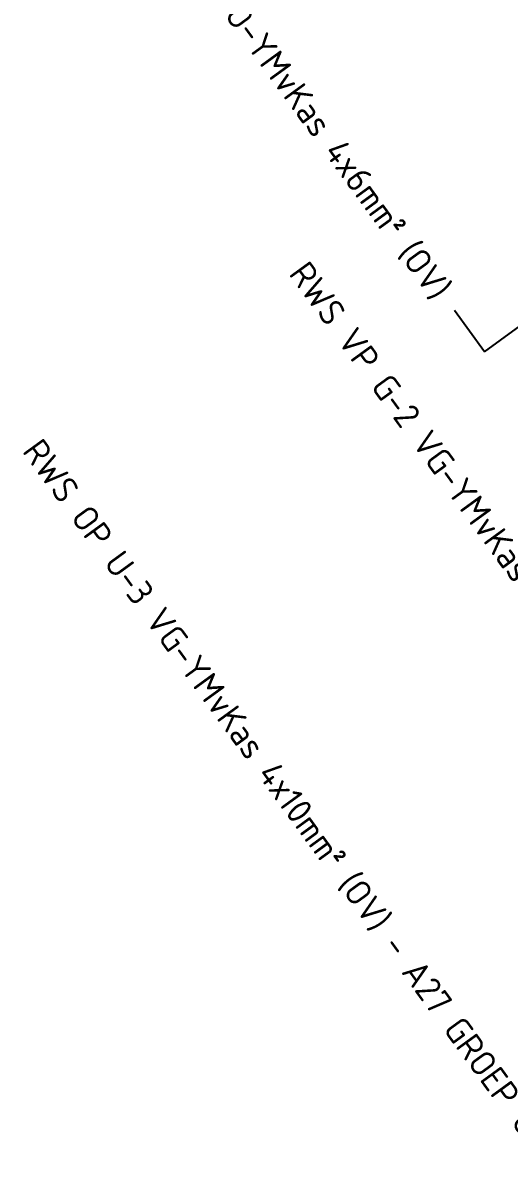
# Model space of a CAD drawing. Header units: metres. Extents: x 134219 to 139080, y 438661 to 444352.
# Drawn here: x 135107.3 to 135154.9, y 443233 to 443345.5 of the extents above; entities that cross this region are included whole.
import ezdxf
from ezdxf.enums import TextEntityAlignment as Align

# ---------------------------------------------------------------- set-up
doc = ezdxf.new("R2010")
doc.units = ezdxf.units.M
doc.layers.add('N-WE-KL-ET_LS_OV_KABEL-T25', color=7, linetype='Continuous', lineweight=25)
doc.styles.add('NLCS_25', font='NLCS-ISO.ttf', dxfattribs={"height": 2.5})

msp = doc.modelspace()

# ---------------------------------------------------------------- linework, layer by layer
at = {"layer": 'N-WE-KL-ET_LS_OV_KABEL-T25'}
for q in [(135186.21, 443337.84), (135149.55, 443317.32)]:
    msp.add_line((135152.49, 443313.28), q, dxfattribs=at)

# ---------------------------------------------------------------- texts
at = {"layer": 'N-WE-KL-ET_LS_OV_KABEL-T25', "style": 'NLCS_25'}
for s, p in [('RWS OP 3-1 VO-YMvKas 4x6mm² (OV)', (135148.42, 443318.87)), ('RWS VP G-2 VG-YMvKas 4x10mm² (OV)', (135168.67, 443274.37)), ('RWS OP U-3 VG-YMvKas 4x10mm² (OV) - A27 GROEP U-10', (135159.83, 443233.26))]:
    msp.add_text(s, height=2.5, rotation=306.066, dxfattribs=at).set_placement(p, align=Align.MIDDLE_RIGHT)

doc.saveas('drawing.dxf')
